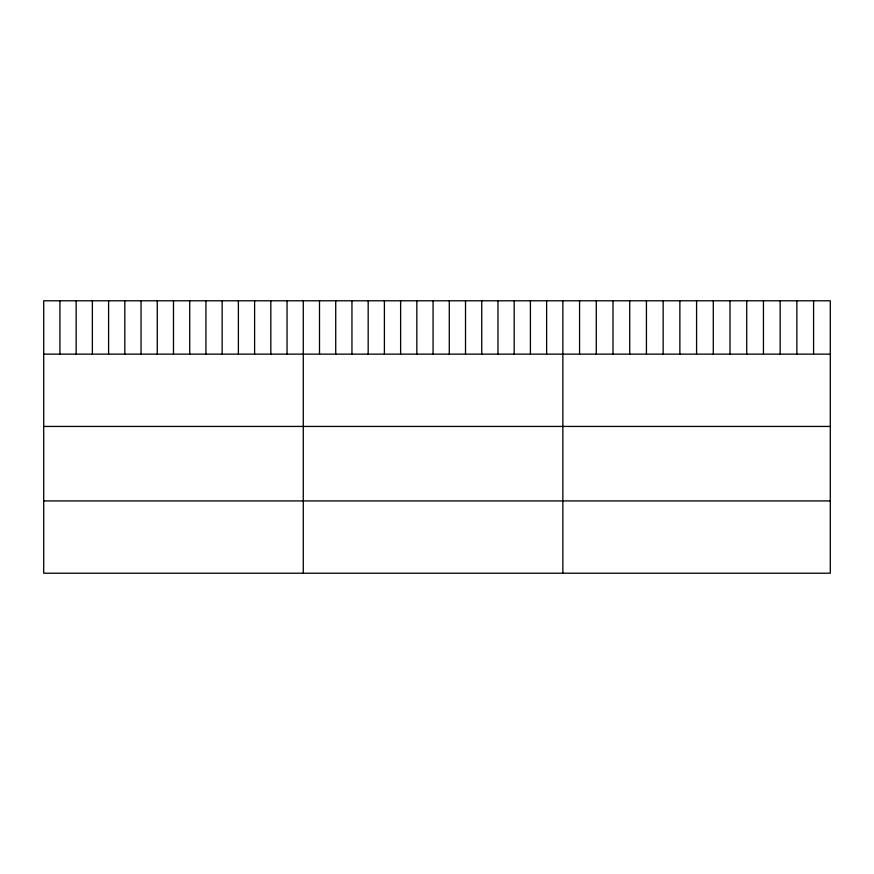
<?xml version="1.0" encoding="UTF-8"?>
<svg xmlns="http://www.w3.org/2000/svg" width="874" height="874" viewBox="0 0 874 874"><rect width="100%" height="100%" fill="white"/><g stroke="black" fill="none" stroke-linecap="round" stroke-linejoin="round"><path stroke-width="1.31" d="M830.3 354.134L830.3 573.213L43.7 573.213L43.7 300.787L830.3 300.787L830.3 354.134L43.7 354.134M43.7 426.436L830.3 426.436M43.7 500.922L830.3 500.922M813.585 300.787L813.585 354.134M796.87 300.787L796.87 354.134M780.154 300.787L780.154 354.134M763.439 300.787L763.439 354.134M746.724 300.787L746.724 354.134M730.009 300.787L730.009 354.134M713.293 300.787L713.293 354.134M696.578 300.787L696.578 354.134M679.863 300.787L679.863 354.134M663.148 300.787L663.148 354.134M646.432 300.787L646.432 354.134M629.717 300.787L629.717 354.134M613.002 300.787L613.002 354.134M596.286 300.787L596.286 354.134M579.571 300.787L579.571 354.134M562.856 300.787L562.856 573.213M546.632 300.787L546.632 354.134M530.409 300.787L530.409 354.134M514.185 300.787L514.185 354.134M497.962 300.787L497.962 354.134M481.738 300.787L481.738 354.134M465.514 300.787L465.514 354.134M449.291 300.787L449.291 354.134M433.067 300.787L433.067 354.134M416.843 300.787L416.843 354.134M400.62 300.787L400.62 354.134M384.396 300.787L384.396 354.134M368.173 300.787L368.173 354.134M351.949 300.787L351.949 354.134M335.725 300.787L335.725 354.134M319.502 300.787L319.502 354.134M303.278 300.787L303.278 573.213M287.054 300.787L287.054 354.134M270.831 300.787L270.831 354.134M254.607 300.787L254.607 354.134M238.383 300.787L238.383 354.134M222.16 300.787L222.16 354.134M205.936 300.787L205.936 354.134M189.713 300.787L189.713 354.134M173.489 300.787L173.489 354.134M157.265 300.787L157.265 354.134M141.042 300.787L141.042 354.134M124.818 300.787L124.818 354.134M108.595 300.787L108.595 354.134M92.371 300.787L92.371 354.134M76.147 300.787L76.147 354.134M59.924 300.787L59.924 354.134"/></g></svg>
